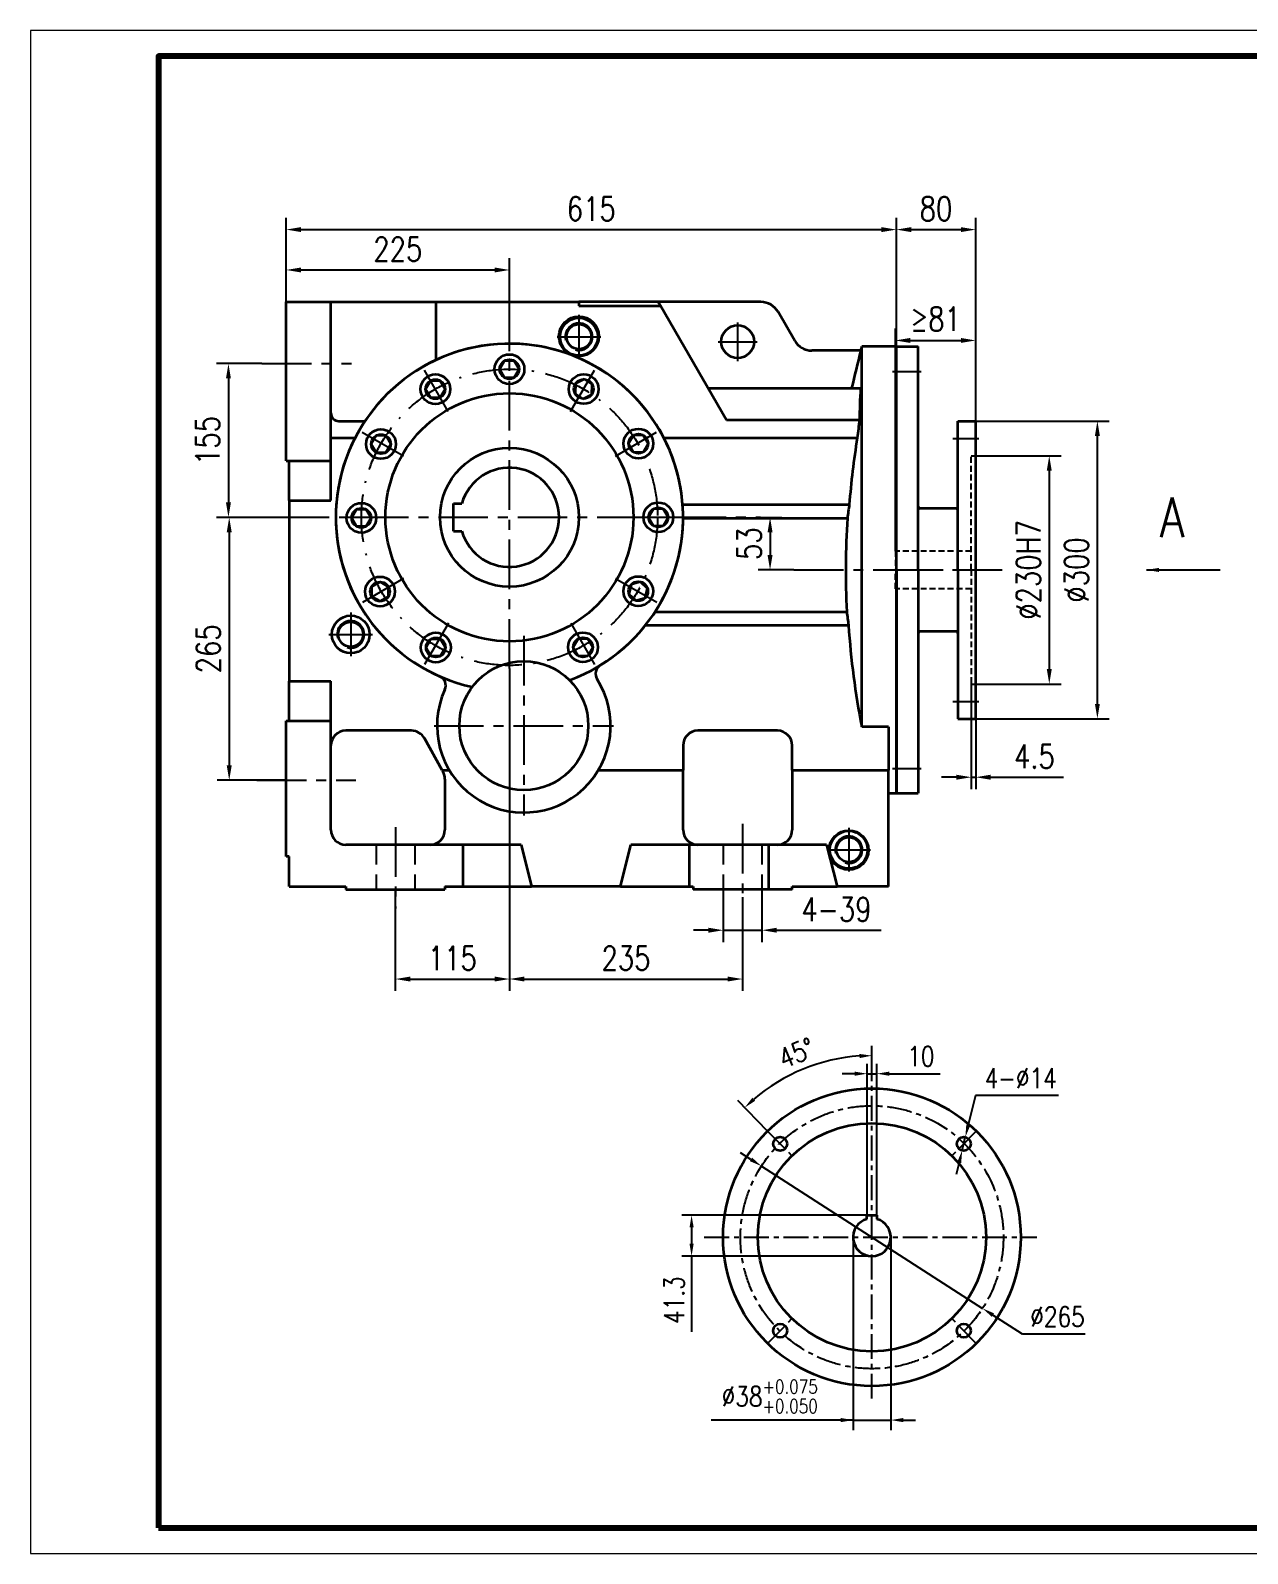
# Model space of a CAD drawing. Header units: millimetres. Extents: x -1466 to 2473, y 1396 to 8593.
# Drawn here: x -411 to 815, y 1396 to 2931 of the extents above; entities that cross this region are included whole.
import ezdxf

# ---------------------------------------------------------------- set-up
doc = ezdxf.new("R2010")
doc.units = ezdxf.units.MM
doc.header["$LTSCALE"] = 40
for name, pattern in [('ACAD_ISO10W100', [18.5, 12, -3, 0.5, -3]), ('CENTER', [2, 1.25, -0.25, 0.25, -0.25]), ('DASHED', [0.75, 0.5, -0.25])]:
    doc.linetypes.add(name, pattern=pattern)
doc.layers.get('0').update_dxf_attribs({"lineweight": 35})
for name, color, linetype, lineweight in [('1轮廓实线层', 7, 'Continuous', 35), ('图眶', 5, 'Continuous', 80), ('细实线', 4, 'Continuous', 20)]:
    doc.layers.add(name, color=color, linetype=linetype, lineweight=lineweight)
for name, color, linetype in [('2细线层', 4, 'Continuous'), ('3中心线层', 1, 'CENTER'), ('4虚线层', 6, 'DASHED'), ('7标注层', 4, 'Continuous'), ('CAXA0', 7, 'Continuous')]:
    doc.layers.add(name, color=color, linetype=linetype)
doc.styles.add('PC_TEXTSTYLE', font='romans.shx', dxfattribs={"width": 0.8, "bigfont": 'hzfs.shx'})
doc.styles.add('TH_GBDIM', font='romans.shx', dxfattribs={"width": 0.8, "bigfont": 'gbcbig.shx'})
doc.dimstyles.new('TH_GBDIM', dxfattribs={"dimscale": 3.5, "dimtxt": 4, "dimasz": 2.5, "dimexe": 2, "dimexo": 0, "dimgap": 1.5, "dimtad": 1, "dimdec": 1, "dimdsep": 46, "dimtxsty": 'TH_GBDIM', "dimcen": 2.5, "dimclrd": 130, "dimclre": 130, "dimclrt": 3, "dimadec": 0, "dimazin": 0, "dimtfac": 0.714286, "dimtdec": 1, "dimtmove": 0, "dimatfit": 3, "dimfxl": 1, "dimtolj": 1, "dimtzin": 0, "dimlwd": -1, "dimlwe": -1, "dimarcsym": 0})

# ---------------------------------------------------------------- blocks, each defined once
blk = doc.blocks.new('*D32')
at = {"layer": '7标注层', "color": 130}
for p, q in [((-160.3, 2440.5), (-223, 2440.5)), ((-211, 2425.5), (-211, 2190.5)), ((-153.6, 2175.5), (-223, 2175.5))]:
    blk.add_line(p, q, dxfattribs=at)
for points in [[(-208.5, 2425.5), (-213.5, 2425.5), (-211, 2440.5)], [(-213.5, 2190.5), (-208.5, 2190.5), (-211, 2175.5)]]:
    blk.add_solid(points, dxfattribs=at)
at = {"layer": 'Defpoints', "color": 0}
for p in [(-160.3, 2440.5), (-211, 2175.5), (-153.6, 2175.5)]:
    blk.add_point(p, dxfattribs=at)
at = {"layer": '7标注层', "color": 3, "insert": (-232, 2308), "char_height": 24, "attachment_point": 5, "rotation": 90, "style": 'TH_GBDIM'}
blk.add_mtext('\\A1;265', dxfattribs=at)
blk = doc.blocks.new('*D33')
at = {"layer": '7标注层', "color": 130}
for p, q in [((-178, 2595.5), (-223.8, 2595.5)), ((-211.8, 2580.5), (-211.8, 2455.5)), ((-160.3, 2440.5), (-223.8, 2440.5))]:
    blk.add_line(p, q, dxfattribs=at)
for points in [[(-209.3, 2580.5), (-214.3, 2580.5), (-211.8, 2595.5)], [(-214.3, 2455.5), (-209.3, 2455.5), (-211.8, 2440.5)]]:
    blk.add_solid(points, dxfattribs=at)
at = {"layer": 'Defpoints', "color": 0}
for p in [(-178, 2595.5), (-211.8, 2440.5), (-160.3, 2440.5)]:
    blk.add_point(p, dxfattribs=at)
at = {"layer": '7标注层', "color": 3, "insert": (-232.8, 2518), "char_height": 24, "attachment_point": 5, "rotation": 90, "style": 'TH_GBDIM'}
blk.add_mtext('\\A1;155', dxfattribs=at)
blk = doc.blocks.new('*D34')
at = {"layer": '7标注层', "color": 130}
for p, q in [((-153.6, 2657.5), (-153.6, 2701.8)), ((71.4, 2657.5), (71.4, 2701.8)), ((-138.6, 2689.8), (56.4, 2689.8))]:
    blk.add_line(p, q, dxfattribs=at)
for points in [[(-138.6, 2692.3), (-138.6, 2687.3), (-153.6, 2689.8)], [(56.4, 2687.3), (56.4, 2692.3), (71.4, 2689.8)]]:
    blk.add_solid(points, dxfattribs=at)
at = {"layer": 'Defpoints', "color": 0}
for p in [(71.4, 2689.8), (-153.6, 2657.5), (71.4, 2657.5)]:
    blk.add_point(p, dxfattribs=at)
at = {"layer": '7标注层', "color": 3, "insert": (-41.1, 2710.8), "char_height": 24, "attachment_point": 5, "style": 'TH_GBDIM'}
blk.add_mtext('\\A1;225', dxfattribs=at)
blk = doc.blocks.new('*D45')
at = {"layer": '7标注层', "color": 130}
for p, q in [((324.5, 2440.5), (346.1, 2440.5)), ((334.1, 2425.5), (334.1, 2402.5)), ((358.1, 2387.5), (322.1, 2387.5))]:
    blk.add_line(p, q, dxfattribs=at)
for points in [[(336.6, 2425.5), (331.6, 2425.5), (334.1, 2440.5)], [(331.6, 2402.5), (336.6, 2402.5), (334.1, 2387.5)]]:
    blk.add_solid(points, dxfattribs=at)
at = {"layer": 'Defpoints', "color": 0}
for p in [(324.5, 2440.5), (334.1, 2387.5), (358.1, 2387.5)]:
    blk.add_point(p, dxfattribs=at)
at = {"layer": '7标注层', "color": 3, "insert": (313.1, 2414), "char_height": 24, "attachment_point": 5, "rotation": 90, "style": 'TH_GBDIM'}
blk.add_mtext('\\A1;53', dxfattribs=at)
blk = doc.blocks.new('*D46')
at = {"layer": '7标注层', "color": 130}
for p, q in [((-153.6, 2657.5), (-153.6, 2742.5)), ((461.4, 2612.5), (461.4, 2742.5)), ((-138.6, 2730.5), (446.4, 2730.5))]:
    blk.add_line(p, q, dxfattribs=at)
for points in [[(-138.6, 2733), (-138.6, 2728), (-153.6, 2730.5)], [(446.4, 2728), (446.4, 2733), (461.4, 2730.5)]]:
    blk.add_solid(points, dxfattribs=at)
at = {"layer": 'Defpoints', "color": 0}
for p in [(461.4, 2730.5), (-153.6, 2657.5), (461.4, 2612.5)]:
    blk.add_point(p, dxfattribs=at)
at = {"layer": '7标注层', "color": 3, "insert": (153.9, 2751.5), "char_height": 24, "attachment_point": 5, "style": 'TH_GBDIM'}
blk.add_mtext('\\A1;615', dxfattribs=at)
blk = doc.blocks.new('*D74')
at = {"layer": '7标注层', "color": 130}
for p, q in [((71.4, 2288), (71.4, 1963.2)), ((-43.6, 2065.5), (-43.6, 1963.2)), ((-28.6, 1975.2), (56.4, 1975.2))]:
    blk.add_line(p, q, dxfattribs=at)
for points in [[(-28.6, 1977.7), (-28.6, 1972.7), (-43.6, 1975.2)], [(56.4, 1972.7), (56.4, 1977.7), (71.4, 1975.2)]]:
    blk.add_solid(points, dxfattribs=at)
at = {"layer": 'Defpoints', "color": 0}
for p in [(71.4, 2288), (-43.6, 2065.5), (71.4, 1975.2)]:
    blk.add_point(p, dxfattribs=at)
at = {"layer": '7标注层', "color": 3, "insert": (13.9, 1996.2), "char_height": 24, "attachment_point": 5, "style": 'TH_GBDIM'}
blk.add_mtext('\\A1;115', dxfattribs=at)
blk = doc.blocks.new('*D75')
at = {"layer": '7标注层', "color": 130}
for p, q in [((71.4, 2288), (71.4, 1963.2)), ((306.4, 2057.8), (306.4, 1963.2)), ((86.4, 1975.2), (291.4, 1975.2))]:
    blk.add_line(p, q, dxfattribs=at)
for points in [[(86.4, 1977.7), (86.4, 1972.7), (71.4, 1975.2)], [(291.4, 1972.7), (291.4, 1977.7), (306.4, 1975.2)]]:
    blk.add_solid(points, dxfattribs=at)
at = {"layer": 'Defpoints', "color": 0}
for p in [(71.4, 2288), (306.4, 2057.8), (306.4, 1975.2)]:
    blk.add_point(p, dxfattribs=at)
at = {"layer": '7标注层', "color": 3, "insert": (188.9, 1996.2), "char_height": 24, "attachment_point": 5, "style": 'TH_GBDIM'}
blk.add_mtext('\\A1;235', dxfattribs=at)
blk = doc.blocks.new('*D155')
at = {"layer": '7标注层', "color": 130}
for p, q in [((286.9, 2065.5), (286.9, 2012.4)), ((325.9, 2065.5), (325.9, 2012.4)), ((271.9, 2024.4), (256.9, 2024.4)), ((286.9, 2024.4), (325.9, 2024.4)), ((340.9, 2024.4), (446.2, 2024.4))]:
    blk.add_line(p, q, dxfattribs=at)
for points in [[(271.9, 2021.9), (271.9, 2026.9), (286.9, 2024.4)], [(340.9, 2026.9), (340.9, 2021.9), (325.9, 2024.4)]]:
    blk.add_solid(points, dxfattribs=at)
at = {"layer": 'Defpoints', "color": 0}
for p in [(286.9, 2065.5), (325.9, 2065.5), (325.9, 2024.4)]:
    blk.add_point(p, dxfattribs=at)
at = {"layer": '7标注层', "color": 3, "insert": (401, 2045.4), "char_height": 24, "attachment_point": 5, "style": 'TH_GBDIM'}
blk.add_mtext('\\A1;4-39{}{{\\H0.7x;}{}}', dxfattribs=at)
blk = doc.blocks.new('*U222')
at = {"layer": '1轮廓实线层'}
for p, q in [((-4.9, 8.5), (-9.8, 0)), ((4.9, 8.5), (-4.9, 8.5)), ((9.8, 0), (4.9, 8.5)), ((4.9, -8.5), (9.8, 0)), ((-9.8, 0), (-4.9, -8.5)), ((-4.9, -8.5), (4.9, -8.5))]:
    blk.add_line(p, q, dxfattribs=at)
for radius in [15, 9.81]:
    blk.add_circle((0, 0), radius, dxfattribs=at)
blk = doc.blocks.new('*U223')
at = {"layer": '1轮廓实线层'}
for p, q in [((-4.9, 8.5), (-9.8, 0)), ((4.9, 8.5), (-4.9, 8.5)), ((9.8, 0), (4.9, 8.5)), ((4.9, -8.5), (9.8, 0)), ((-9.8, 0), (-4.9, -8.5)), ((-4.9, -8.5), (4.9, -8.5))]:
    blk.add_line(p, q, dxfattribs=at)
for radius in [15, 9.81]:
    blk.add_circle((0, 0), radius, dxfattribs=at)
blk = doc.blocks.new('*U224')
at = {"layer": '1轮廓实线层'}
for p, q in [((0, 9.8), (-8.5, 4.9)), ((-8.5, 4.9), (-8.5, -4.9)), ((8.5, 4.9), (0, 9.8)), ((8.5, -4.9), (8.5, 4.9)), ((-8.5, -4.9), (0, -9.8)), ((0, -9.8), (8.5, -4.9))]:
    blk.add_line(p, q, dxfattribs=at)
for radius in [15, 9.81]:
    blk.add_circle((0, 0), radius, dxfattribs=at)
blk = doc.blocks.new('*U225')
at = {"layer": '1轮廓实线层'}
for p, q in [((-4.9, 8.5), (-9.8, 0)), ((4.9, 8.5), (-4.9, 8.5)), ((9.8, 0), (4.9, 8.5)), ((4.9, -8.5), (9.8, 0)), ((-9.8, 0), (-4.9, -8.5)), ((-4.9, -8.5), (4.9, -8.5))]:
    blk.add_line(p, q, dxfattribs=at)
for radius in [15, 9.81]:
    blk.add_circle((0, 0), radius, dxfattribs=at)
blk = doc.blocks.new('*U226')
at = {"layer": '1轮廓实线层'}
for p, q in [((-4.9, 8.5), (-9.8, 0)), ((4.9, 8.5), (-4.9, 8.5)), ((9.8, 0), (4.9, 8.5)), ((4.9, -8.5), (9.8, 0)), ((-9.8, 0), (-4.9, -8.5)), ((-4.9, -8.5), (4.9, -8.5))]:
    blk.add_line(p, q, dxfattribs=at)
for radius in [15, 9.81]:
    blk.add_circle((0, 0), radius, dxfattribs=at)
blk = doc.blocks.new('*U227')
at = {"layer": '1轮廓实线层'}
for p, q in [((-7.1, 6.8), (-9.4, -2.8)), ((2.3, 9.5), (-7.1, 6.8)), ((9.4, 2.8), (2.3, 9.5)), ((7.1, -6.8), (9.4, 2.8)), ((-9.4, -2.8), (-2.3, -9.5)), ((-2.3, -9.5), (7.1, -6.8))]:
    blk.add_line(p, q, dxfattribs=at)
for radius in [15, 9.81]:
    blk.add_circle((0, 0), radius, dxfattribs=at)
blk = doc.blocks.new('*U228')
at = {"layer": '1轮廓实线层'}
for p, q in [((-4.9, 8.5), (-9.8, 0)), ((4.9, 8.5), (-4.9, 8.5)), ((9.8, 0), (4.9, 8.5)), ((4.9, -8.5), (9.8, 0)), ((-9.8, 0), (-4.9, -8.5)), ((-4.9, -8.5), (4.9, -8.5))]:
    blk.add_line(p, q, dxfattribs=at)
for radius in [15, 9.81]:
    blk.add_circle((0, 0), radius, dxfattribs=at)
blk = doc.blocks.new('*U229')
at = {"layer": '1轮廓实线层'}
for p, q in [((-4.9, 8.5), (-9.8, 0)), ((4.9, 8.5), (-4.9, 8.5)), ((9.8, 0), (4.9, 8.5)), ((4.9, -8.5), (9.8, 0)), ((-9.8, 0), (-4.9, -8.5)), ((-4.9, -8.5), (4.9, -8.5))]:
    blk.add_line(p, q, dxfattribs=at)
for radius in [15, 9.81]:
    blk.add_circle((0, 0), radius, dxfattribs=at)
blk = doc.blocks.new('*U230')
at = {"layer": '1轮廓实线层'}
for p, q in [((-8.2, 5.4), (-8.7, -4.4)), ((0.5, 9.8), (-8.2, 5.4)), ((8.7, 4.4), (0.5, 9.8)), ((8.2, -5.4), (8.7, 4.4)), ((-8.7, -4.4), (-0.5, -9.8)), ((-0.5, -9.8), (8.2, -5.4))]:
    blk.add_line(p, q, dxfattribs=at)
for radius in [15, 9.81]:
    blk.add_circle((0, 0), radius, dxfattribs=at)
blk = doc.blocks.new('*U231')
at = {"layer": '1轮廓实线层'}
for p, q in [((-4.9, 8.5), (-9.8, 0)), ((4.9, 8.5), (-4.9, 8.5)), ((9.8, 0), (4.9, 8.5)), ((4.9, -8.5), (9.8, 0)), ((-9.8, 0), (-4.9, -8.5)), ((-4.9, -8.5), (4.9, -8.5))]:
    blk.add_line(p, q, dxfattribs=at)
for radius in [15, 9.81]:
    blk.add_circle((0, 0), radius, dxfattribs=at)
blk = doc.blocks.new('*U232')
at = {"layer": '1轮廓实线层'}
for p, q in [((-4.9, 8.5), (-9.8, 0)), ((4.9, 8.5), (-4.9, 8.5)), ((9.8, 0), (4.9, 8.5)), ((4.9, -8.5), (9.8, 0)), ((-9.8, 0), (-4.9, -8.5)), ((-4.9, -8.5), (4.9, -8.5))]:
    blk.add_line(p, q, dxfattribs=at)
for radius in [15, 9.81]:
    blk.add_circle((0, 0), radius, dxfattribs=at)
blk = doc.blocks.new('*D314')
at = {"layer": '7标注层', "color": 130}
for p, q in [((431.8, 1737.3), (245, 1737.3)), ((255, 1724.8), (255, 1708.5)), ((436.8, 1696), (245, 1696)), ((255, 1696), (255, 1619.7))]:
    blk.add_line(p, q, dxfattribs=at)
for points in [[(257.1, 1724.8), (252.9, 1724.8), (255, 1737.3)], [(252.9, 1708.5), (257.1, 1708.5), (255, 1696)]]:
    blk.add_solid(points, dxfattribs=at)
at = {"layer": 'Defpoints', "color": 0}
for p in [(431.8, 1737.3), (255, 1696), (436.8, 1696)]:
    blk.add_point(p, dxfattribs=at)
at = {"layer": '7标注层', "color": 3, "insert": (237.5, 1651.6), "char_height": 20, "attachment_point": 5, "rotation": 90, "style": 'TH_GBDIM'}
blk.add_mtext('\\A1;41.3{}{{\\H0.7x;}{}}', dxfattribs=at)
blk = doc.blocks.new('*D315')
at = {"layer": '7标注层', "color": 130}
for p, q in [((431.8, 1737.3), (431.8, 1889.8)), ((441.8, 1737.3), (441.8, 1889.8)), ((419.3, 1879.8), (406.8, 1879.8)), ((431.8, 1879.8), (441.8, 1879.8)), ((454.3, 1879.8), (505.4, 1879.8))]:
    blk.add_line(p, q, dxfattribs=at)
for points in [[(419.3, 1877.7), (419.3, 1881.9), (431.8, 1879.8)], [(454.3, 1881.9), (454.3, 1877.7), (441.8, 1879.8)]]:
    blk.add_solid(points, dxfattribs=at)
at = {"layer": 'Defpoints', "color": 0}
for p in [(441.8, 1879.8), (431.8, 1737.3), (441.8, 1737.3)]:
    blk.add_point(p, dxfattribs=at)
at = {"layer": '7标注层', "color": 3, "insert": (486.1, 1897.3), "char_height": 20, "attachment_point": 5, "style": 'TH_GBDIM'}
blk.add_mtext('\\A1;10', dxfattribs=at)
blk = doc.blocks.new('*D316')
at = {"layer": '7标注层', "color": 130}
for p, q in [((541.1, 1857.8), (533.9, 1828.1)), ((624.8, 1857.8), (541.1, 1857.8)), ((527.7, 1802.4), (530.9, 1816)), ((524.7, 1790.2), (521.8, 1778.1))]:
    blk.add_line(p, q, dxfattribs=at)
for points in [[(531.9, 1828.6), (535.9, 1827.6), (530.9, 1816)], [(526.7, 1789.7), (522.7, 1790.7), (527.7, 1802.4)]]:
    blk.add_solid(points, dxfattribs=at)
at = {"layer": 'Defpoints', "color": 0}
for p in [(530.9, 1816), (527.7, 1802.4)]:
    blk.add_point(p, dxfattribs=at)
at = {"layer": '7标注层', "color": 3, "insert": (586.7, 1875.3), "char_height": 20, "attachment_point": 5, "style": 'TH_GBDIM'}
blk.add_mtext('\\A1;4-∅14', dxfattribs=at)
blk = doc.blocks.new('_Closed')
at = {"color": 0, "linetype": 'ByBlock', "lineweight": -2}
for p, q in [((-1, 0.17), (0, 0)), ((-1, 0.17), (-1, -0.17)), ((0, 0), (-1, -0.17)), ((0, 0), (-1, 0))]:
    blk.add_line(p, q, dxfattribs=at)
blk = doc.blocks.new('*D317')
at = {"layer": '7标注层', "color": 130}
for p, q in [((314.8, 1793.4), (304.3, 1800.2)), ((325.3, 1786.7), (548.2, 1643.3)), ((588.4, 1617.4), (558.7, 1636.5)), ((651.6, 1617.4), (588.4, 1617.4))]:
    blk.add_line(p, q, dxfattribs=at)
for points in [[(313.7, 1791.7), (316, 1795.2), (325.3, 1786.7)], [(559.8, 1638.3), (557.6, 1634.8), (548.2, 1643.3)]]:
    blk.add_solid(points, dxfattribs=at)
at = {"layer": 'Defpoints', "color": 0}
for p in [(325.3, 1786.7), (548.2, 1643.3)]:
    blk.add_point(p, dxfattribs=at)
at = {"layer": '7标注层', "color": 3, "insert": (623.8, 1634.9), "char_height": 20, "attachment_point": 5, "style": 'TH_GBDIM'}
blk.add_mtext('\\A1;∅265', dxfattribs=at)
blk = doc.blocks.new('*D318')
at = {"layer": '7标注层', "color": 130}
for p, q in [((417.8, 1715), (417.8, 1520.7)), ((455.8, 1715), (455.8, 1520.7)), ((417.8, 1530.7), (274.8, 1530.7)), ((405.3, 1530.7), (392.8, 1530.7)), ((417.8, 1530.7), (455.8, 1530.7)), ((468.3, 1530.7), (480.8, 1530.7))]:
    blk.add_line(p, q, dxfattribs=at)
for points in [[(405.3, 1528.6), (405.3, 1532.8), (417.8, 1530.7)], [(468.3, 1532.8), (468.3, 1528.6), (455.8, 1530.7)]]:
    blk.add_solid(points, dxfattribs=at)
at = {"layer": 'Defpoints', "color": 0}
for p in [(417.8, 1715), (455.8, 1715), (455.8, 1530.7)]:
    blk.add_point(p, dxfattribs=at)
at = {"layer": '7标注层', "color": 3, "insert": (333.8, 1554.6), "char_height": 20, "attachment_point": 5, "style": 'TH_GBDIM'}
blk.add_mtext('\\A1;%%c38{}{{\\H0.7x;{\\S+0.075^ +0.050;}}{}}', dxfattribs=at)
blk = doc.blocks.new('*D319')
at = {"layer": '7标注层', "color": 130}
for p, q in [((436.8, 1875.5), (436.8, 1908)), ((331.6, 1822), (301.5, 1852.7))]:
    blk.add_line(p, q, dxfattribs=at)
blk.add_arc((436.8, 1715), 183.1, 93.9131, 130.5806, dxfattribs=at)
for points in [[(424.4, 1895.5), (424.2, 1899.7), (436.8, 1898)], [(316.3, 1855.6), (319.1, 1852.5), (308.5, 1845.6)]]:
    blk.add_solid(points, dxfattribs=at)
at = {"layer": 'Defpoints', "color": 0}
for p in [(389.9, 1891.9), (436.8, 1875.5), (331.6, 1822), (358.5, 1794.7), (436.8, 1552.4)]:
    blk.add_point(p, dxfattribs=at)
at = {"layer": '7标注层', "color": 3, "insert": (360.8, 1900.6), "char_height": 20, "attachment_point": 5, "rotation": 22.2468, "style": 'TH_GBDIM'}
blk.add_mtext('45%%d', dxfattribs=at)
blk = doc.blocks.new('*D320')
at = {"layer": '7标注层', "color": 130}
for p, q in [((541.4, 2537.5), (676, 2537.5)), ((664, 2252.5), (664, 2522.5)), ((541.4, 2237.5), (676, 2237.5))]:
    blk.add_line(p, q, dxfattribs=at)
for points in [[(666.5, 2522.5), (661.5, 2522.5), (664, 2537.5)], [(661.5, 2252.5), (666.5, 2252.5), (664, 2237.5)]]:
    blk.add_solid(points, dxfattribs=at)
at = {"layer": 'Defpoints', "color": 0}
for p in [(541.4, 2537.5), (664, 2537.5), (541.4, 2237.5)]:
    blk.add_point(p, dxfattribs=at)
at = {"layer": '7标注层', "color": 3, "insert": (643, 2387.5), "char_height": 24, "attachment_point": 5, "rotation": 90, "style": 'TH_GBDIM'}
blk.add_mtext('\\A1;%%c300', dxfattribs=at)
blk = doc.blocks.new('*D321')
at = {"layer": '7标注层', "color": 130}
for p, q in [((541.4, 2502.5), (627.5, 2502.5)), ((615.5, 2487.5), (615.5, 2287.5)), ((541.4, 2272.5), (627.5, 2272.5))]:
    blk.add_line(p, q, dxfattribs=at)
for points in [[(618, 2487.5), (613, 2487.5), (615.5, 2502.5)], [(613, 2287.5), (618, 2287.5), (615.5, 2272.5)]]:
    blk.add_solid(points, dxfattribs=at)
at = {"layer": 'Defpoints', "color": 0}
for p in [(541.4, 2502.5), (541.4, 2272.5), (615.5, 2272.5)]:
    blk.add_point(p, dxfattribs=at)
at = {"layer": '7标注层', "color": 3, "insert": (594.5, 2387.5), "char_height": 24, "attachment_point": 5, "rotation": 90, "style": 'TH_GBDIM'}
blk.add_mtext('\\A1;%%c230H7', dxfattribs=at)
blk = doc.blocks.new('*D322')
at = {"layer": '7标注层', "color": 130}
for p, q in [((461.4, 2612.5), (461.4, 2742.5)), ((541.4, 2537.5), (541.4, 2742.5)), ((476.4, 2730.5), (526.4, 2730.5))]:
    blk.add_line(p, q, dxfattribs=at)
for points in [[(476.4, 2733), (476.4, 2728), (461.4, 2730.5)], [(526.4, 2728), (526.4, 2733), (541.4, 2730.5)]]:
    blk.add_solid(points, dxfattribs=at)
at = {"layer": 'Defpoints', "color": 0}
for p in [(541.4, 2730.5), (461.4, 2612.5), (541.4, 2537.5)]:
    blk.add_point(p, dxfattribs=at)
at = {"layer": '7标注层', "color": 3, "insert": (501.4, 2751.5), "char_height": 24, "attachment_point": 5, "style": 'TH_GBDIM'}
blk.add_mtext('\\A1;80', dxfattribs=at)
blk = doc.blocks.new('*D325')
at = {"layer": '7标注层', "color": 130}
for p, q in [((536.9, 2274.8), (536.9, 2166.6)), ((541.4, 2237.5), (541.4, 2166.6)), ((521.9, 2178.6), (506.9, 2178.6)), ((536.9, 2178.6), (541.4, 2178.6)), ((556.4, 2178.6), (629.7, 2178.6))]:
    blk.add_line(p, q, dxfattribs=at)
for points in [[(521.9, 2176.1), (521.9, 2181.1), (536.9, 2178.6)], [(556.4, 2181.1), (556.4, 2176.1), (541.4, 2178.6)]]:
    blk.add_solid(points, dxfattribs=at)
at = {"layer": 'Defpoints', "color": 0}
for p in [(536.9, 2274.8), (541.4, 2237.5), (541.4, 2178.6)]:
    blk.add_point(p, dxfattribs=at)
at = {"layer": '7标注层', "color": 3, "insert": (600.5, 2199.6), "char_height": 24, "attachment_point": 5, "style": 'TH_GBDIM'}
blk.add_mtext('\\A1;4.5{}{{\\H0.7x;}{}}', dxfattribs=at)
blk = doc.blocks.new('*D324')
at = {"layer": '7标注层', "color": 130}
for p, q in [((460.4, 2406.5), (460.4, 2630.8)), ((541.4, 2537.5), (541.4, 2630.8)), ((475.4, 2618.8), (526.4, 2618.8))]:
    blk.add_line(p, q, dxfattribs=at)
for points in [[(475.4, 2621.3), (475.4, 2616.3), (460.4, 2618.8)], [(526.4, 2616.3), (526.4, 2621.3), (541.4, 2618.8)]]:
    blk.add_solid(points, dxfattribs=at)
at = {"layer": 'Defpoints', "color": 0}
for p in [(541.4, 2618.8), (541.4, 2537.5), (460.4, 2406.5)]:
    blk.add_point(p, dxfattribs=at)
at = {"layer": '7标注层', "color": 3, "insert": (500.9, 2640.4), "char_height": 24, "attachment_point": 5, "style": 'TH_GBDIM'}
blk.add_mtext('\\A1;≥81{}{{\\H0.7x;}{}}', dxfattribs=at)

msp = doc.modelspace()

# ---------------------------------------------------------------- linework, layer by layer
at = {"color": 7, "linetype": 'Continuous'}
for p, q in [((-153.57, 2497.54), (-153.57, 2657.54)), ((-153.57, 2657.54), (-108.57, 2657.54)), ((-108.57, 2497.54), (-108.57, 2657.54)), ((-108.57, 2657.54), (-2.57, 2657.54)), ((-2.57, 2599.12), (-2.57, 2657.54)), ((-2.57, 2657.54), (141.43, 2657.54)), ((141.43, 2657.54), (141.43, 2653.54)), ((221.43, 2657.54), (141.43, 2657.54)), ((221.43, 2657.54), (223.74, 2653.54)), ((324.89, 2657.54), (221.43, 2657.54)), ((141.43, 2653.54), (223.74, 2653.54)), ((290.14, 2538.53), (223.74, 2653.54)), ((358.95, 2618.54), (342.21, 2647.54)), ((461.43, 2612.54), (426.43, 2612.54)), ((426.43, 2229.35), (426.43, 2612.54)), ((461.43, 2387.54), (461.43, 2612.54)), ((425.59, 2608.54), (376.27, 2608.54)), ((271.66, 2570.54), (425.37, 2570.54)), ((-100.57, 2537.54), (-74.22, 2537.54)), ((424.32, 2538.53), (290.14, 2538.53)), ((-108.57, 2520.54), (-84.21, 2520.54)), ((227.08, 2520.54), (421.97, 2520.54)), ((-153.57, 2497.54), (-150.57, 2497.54)), ((-150.57, 2497.54), (-108.57, 2497.54)), ((-150.57, 2457.54), (-150.57, 2497.54)), ((-108.57, 2457.54), (-108.57, 2497.54)), ((-150.57, 2457.54), (-108.57, 2457.54)), ((-150.57, 2457.54), (-150.57, 2275.54)), ((245.96, 2453.39), (413.91, 2453.39)), ((246.43, 2439.65), (411.99, 2439.65)), ((461.43, 2162.54), (461.43, 2387.54)), ((218.33, 2345.43), (411.43, 2345.43)), ((208.46, 2331.69), (413.18, 2331.69)), ((-150.57, 2275.54), (-108.57, 2275.54)), ((-150.57, 2235.54), (-150.57, 2275.54)), ((-108.57, 2235.54), (-108.57, 2275.54)), ((-153.57, 2098.54), (-153.57, 2235.54)), ((-153.57, 2235.54), (-150.57, 2235.54)), ((-150.57, 2235.54), (-108.57, 2235.54)), ((-108.57, 2125.54), (-108.57, 2235.54)), ((453.43, 2229.35), (426.43, 2229.35)), ((453.43, 2229.35), (453.43, 2185.54)), ((-27.39, 2225.54), (-93.57, 2225.54)), ((3.66, 2185.54), (-14.28, 2217.82)), ((246.43, 2210.54), (246.43, 2185.54)), ((341.43, 2225.54), (261.43, 2225.54)), ((356.43, 2185.54), (356.43, 2210.54)), ((3.66, 2185.54), (4.55, 2183.94)), ((3.66, 2185.54), (10.89, 2185.54)), ((160.97, 2185.54), (246.43, 2185.54)), ((246.43, 2125.54), (246.43, 2185.54)), ((356.43, 2185.54), (453.43, 2185.54)), ((356.43, 2185.54), (356.43, 2125.54)), ((453.43, 2068.54), (453.43, 2185.54)), ((6.43, 2176.65), (6.43, 2125.54)), ((453.43, 2162.54), (461.43, 2162.54)), ((24.43, 2110.54), (-93.57, 2110.54)), ((24.43, 2110.54), (24.43, 2068.54)), ((83.13, 2110.54), (24.43, 2110.54)), ((83.13, 2110.54), (93.6, 2068.54)), ((183.26, 2068.54), (193.73, 2110.54)), ((252.43, 2110.54), (193.73, 2110.54)), ((252.43, 2110.54), (252.43, 2068.54)), ((332.43, 2110.54), (252.43, 2110.54)), ((332.43, 2110.54), (332.43, 2065.54)), ((391.13, 2110.54), (332.43, 2110.54)), ((391.13, 2110.54), (401.6, 2068.54)), ((-150.57, 2098.54), (-153.57, 2098.54)), ((-150.57, 2068.54), (-150.57, 2098.54)), ((-150.57, 2068.54), (-93.57, 2068.54)), ((-93.57, 2068.54), (-93.57, 2065.54)), ((-93.57, 2065.54), (6.43, 2065.54)), ((6.43, 2068.54), (24.43, 2068.54)), ((6.43, 2068.54), (6.43, 2065.54)), ((24.43, 2068.54), (93.6, 2068.54)), ((183.26, 2068.54), (93.6, 2068.54)), ((183.26, 2068.54), (252.43, 2068.54)), ((252.43, 2068.54), (256.43, 2068.54)), ((256.43, 2068.54), (256.43, 2065.54)), ((332.43, 2065.54), (256.43, 2065.54)), ((356.43, 2065.54), (332.43, 2065.54)), ((356.43, 2068.54), (401.6, 2068.54)), ((356.43, 2065.54), (356.43, 2068.54)), ((453.43, 2068.54), (401.6, 2068.54)), ((431.77, 1733.32), (431.77, 1737.29)), ((431.77, 1737.29), (441.77, 1737.29)), ((441.77, 1737.29), (441.77, 1733.32))]:
    msp.add_line(p, q, dxfattribs=at)
for p, q in [((461.43, 2387.54), (461.43, 2612.54)), ((461.43, 2387.54), (461.43, 2612.54)), ((461.43, 2387.54), (461.43, 2612.54)), ((461.43, 2387.54), (461.43, 2612.54)), ((461.43, 2612.54), (483.43, 2612.54)), ((483.43, 2387.54), (483.43, 2612.54)), ((523.43, 2387.54), (523.43, 2537.54)), ((523.43, 2537.54), (541.43, 2537.54)), ((541.43, 2237.54), (541.43, 2537.54)), ((521.43, 2449.54), (485.43, 2449.54)), ((461.43, 2387.54), (461.43, 2162.54)), ((461.43, 2387.54), (461.43, 2162.54)), ((461.43, 2387.54), (461.43, 2162.54)), ((461.43, 2387.54), (461.43, 2162.54)), ((483.43, 2387.54), (483.43, 2162.54)), ((523.43, 2387.54), (523.43, 2237.54)), ((521.43, 2325.54), (485.43, 2325.54)), ((523.43, 2237.54), (541.43, 2237.54)), ((461.43, 2162.54), (483.43, 2162.54))]:
    msp.add_line(p, q)
for centre, radius in [((141.43, 2622.54), 19), ((141.43, 2622.54), 12.5), ((301.43, 2617.54), 16.5), ((71.43, 2440.54), 125), ((-88.57, 2322.54), 19), ((-88.57, 2322.54), 12.5), ((85.93, 2230.54), 65), ((413.43, 2105.54), 19), ((413.43, 2105.54), 12.5)]:
    msp.add_circle(centre, radius, dxfattribs=at)
for centre, radius in [((436.77, 1714.99), 150), ((436.77, 1714.99), 115), ((344.25, 1809.16), 7), ((529.3, 1809.16), 7), ((344.25, 1620.81), 7), ((529.3, 1620.81), 7)]:
    msp.add_circle(centre, radius)
for centre, radius, start, end in [((324.89, 2637.54), 20, 30, 90), ((141.43, 2622.54), 13.5, 255, 195), ((71.43, 2440.54), 175, 301.5387, 246.36104), ((376.27, 2628.54), 20, 210, 270), ((1246.11, 2387.54), 850, 164.65052, 164.92994), ((1246.11, 2387.54), 849.76, 164.92567, 167.56372), ((835.63, 2541.06), 411.32, 175.8901, 180.35243), ((-100.57, 2545.54), 8, 180, 270), ((1208.85, 2427.01), 792.42, 171.90949, 173.22136), ((1246.11, 2387.54), 834.81, 170.83265, 175.47594), ((1150.32, 2343.59), 744.55, 171.51961, 172.58702), ((1246.11, 2387.54), 835.75, 176.4252, 182.88814), ((-88.57, 2322.54), 13.5, 255, 195), ((1150.13, 2432.63), 743.83, 186.73225, 187.79899), ((1246.11, 2387.54), 834.81, 183.83589, 190.92342), ((168.2, 2282.87), 10, 121.5387, 212.45833), ((85.93, 2230.54), 87.5, 155.44141, 32.45833), ((-2.75, 2271.06), 10, 335.44141, 66.36104), ((-93.57, 2210.54), 15, 90, 180), ((-27.39, 2210.54), 15, 29.0546, 90), ((261.43, 2210.54), 15, 90, 180), ((341.43, 2210.54), 15, 0, 90), ((-8.57, 2176.65), 15, 0, 29.0546), ((-93.57, 2125.54), 15, 180, 270), ((-8.57, 2125.54), 15, 270, 0), ((261.43, 2125.54), 15, 180, 270), ((341.43, 2125.54), 15, 270, 0), ((413.43, 2105.54), 13.5, 255, 195), ((436.77, 1714.99), 19, 105.25752, 74.74248)]:
    msp.add_arc(centre, radius, start, end, dxfattribs=at)
for centre, radius, start, end in [((71.43, 2440.54), 175, 290.2593, 257.64044), ((485.43, 2451.54), 2, 180, 270), ((521.43, 2451.54), 2, 270, 0), ((485.43, 2323.54), 2, 90, 180), ((521.43, 2323.54), 2, 0, 90)]:
    msp.add_arc(centre, radius, start, end)
at = {"color": 7, "linetype": 'Continuous', "lineweight": 15}
msp.add_arc((168.2, 2282.87), 10, 121.5387, 212.45833, dxfattribs=at)
at = {"color": 7, "linetype": 'Continuous'}
for centre, major_axis, ratio in [((141.43, 2622.92), (0, 20.09), 0.9998165), ((413.43, 2105.1), (0, 19.88), 0.9997621)]:
    msp.add_ellipse(centre, major_axis=major_axis, ratio=ratio, dxfattribs=at)
at = {"layer": '1轮廓实线层'}
msp.add_line((461.43, 2162.54), (461.43, 2612.54), dxfattribs=at)
at = {"layer": '1轮廓实线层', "ltscale": 7}
for p, q in [((15.03, 2454.54), (23.43, 2454.54)), ((15.03, 2426.54), (15.03, 2454.54)), ((15.03, 2426.54), (23.43, 2426.54))]:
    msp.add_line(p, q, dxfattribs=at)
msp.add_circle((71.43, 2440.54), 70, dxfattribs=at)
msp.add_arc((71.43, 2440.54), 50, 196.26013, 163.73972, dxfattribs=at)
at = {"layer": '3中心线层'}
for p, q in [((71.43, 2288.04), (71.43, 2663.89)), ((141.43, 2644.54), (141.43, 2600.54)), ((301.43, 2637.04), (301.43, 2598.04)), ((119.43, 2622.54), (163.43, 2622.54)), ((281.93, 2617.54), (320.93, 2617.54)), ((-178.01, 2595.54), (-87.73, 2595.54)), ((457.59, 2587.54), (486.43, 2587.54)), ((518.34, 2520.04), (544.64, 2520.04)), ((-160.25, 2440.54), (324.45, 2440.54)), ((358.09, 2387.54), (569.08, 2387.5)), ((458.43, 2387.54), (546.25, 2387.54)), ((-88.57, 2344.54), (-88.57, 2300.54)), ((-110.57, 2322.54), (-66.57, 2322.54)), ((85.93, 2321.04), (85.93, 2140.04)), ((518.34, 2255.04), (544.64, 2255.04)), ((-4.57, 2230.54), (176.43, 2230.54)), ((457.59, 2187.54), (486.43, 2187.54)), ((-183.29, 2175.54), (-83.34, 2175.54)), ((-43.57, 2128.36), (-43.57, 2046.22)), ((306.43, 2131.58), (306.43, 2043.39)), ((413.43, 2127.54), (413.43, 2083.54)), ((391.43, 2105.54), (435.43, 2105.54))]:
    msp.add_line(p, q, dxfattribs=at)
at = {"layer": '3中心线层', "linetype": 'ACAD_ISO10W100', "ltscale": 0.1}
for p, q in [((9.73, 2547.27), (-16.16, 2592.04)), ((133.01, 2547.34), (158.84, 2592.15)), ((-35.37, 2502.11), (-80.18, 2527.94)), ((178.16, 2502.24), (222.93, 2528.13)), ((194.71, 2440.61), (246.43, 2440.65)), ((-51.85, 2440.46), (-103.57, 2440.43)), ((-35.29, 2378.83), (-80.07, 2352.94)), ((178.24, 2378.96), (223.04, 2353.13)), ((9.86, 2333.73), (-15.97, 2288.93)), ((133.14, 2333.81), (159.03, 2289.04))]:
    msp.add_line(p, q, dxfattribs=at)
at = {"layer": '3中心线层', "ltscale": 0.5}
for p, q in [((436.77, 1552.42), (436.77, 1875.54)), ((331.65, 1821.99), (358.46, 1794.7)), ((541.9, 1821.99), (515.09, 1794.7)), ((267.77, 1714.99), (603.06, 1714.99)), ((331.65, 1607.99), (358.46, 1635.28)), ((541.9, 1607.99), (515.09, 1635.28))]:
    msp.add_line(p, q, dxfattribs=at)
at = {"layer": '3中心线层', "linetype": 'ACAD_ISO10W100', "ltscale": 0.1}
msp.add_circle((71.43, 2440.54), 149.25, dxfattribs=at)
at = {"layer": '3中心线层', "ltscale": 0.5}
msp.add_circle((436.77, 1714.99), 132.5, dxfattribs=at)
at = {"layer": '4虚线层', "ltscale": 0.3}
for p, q in [((536.93, 2387.54), (536.93, 2502.54)), ((536.93, 2502.54), (541.43, 2502.54)), ((460.43, 2406.54), (460.43, 2387.54)), ((536.93, 2406.54), (460.43, 2406.54)), ((460.43, 2406.54), (460.43, 2387.54)), ((460.43, 2368.54), (460.43, 2387.54)), ((460.43, 2368.54), (460.43, 2387.54)), ((536.93, 2387.54), (536.93, 2272.54)), ((536.93, 2368.54), (460.43, 2368.54)), ((536.93, 2272.54), (541.43, 2272.54))]:
    msp.add_line(p, q, dxfattribs=at)
at = {"layer": '4虚线层'}
for p, q in [((-63.07, 2110.54), (-63.07, 2065.54)), ((-24.07, 2110.54), (-24.07, 2065.54)), ((286.93, 2110.54), (286.93, 2065.54)), ((325.93, 2110.54), (325.93, 2065.54))]:
    msp.add_line(p, q, dxfattribs=at)
at = {"layer": 'CAXA0'}
for p in [(461.43, 2537.54), (461.43, 2237.54)]:
    msp.add_line(p, (461.43, 2387.54), dxfattribs=at)
at = {"layer": '图眶'}
msp.add_lwpolyline([(-282.13, 1422.05), (1733.51, 1422.05), (1733.51, 2905.35), (-282.13, 2905.35)], close=True, dxfattribs=at)
at = {"layer": '细实线'}
msp.add_lwpolyline([(-411.34, 1396.21), (1759.35, 1396.21), (1759.35, 2931.2), (-411.34, 2931.2)], close=True, dxfattribs=at)

# ---------------------------------------------------------------- block references
at = {"layer": '7标注层'}
for name, p in [('*U232', (71.4, 2589.79)), ('*U231', (-3.22, 2569.65)), ('*U230', (146.23, 2569.83)), ('*U222', (-58.07, 2514.35)), ('*U229', (201.37, 2514.79)), ('*U223', (-77.79, 2439.95)), ('*U228', (221.47, 2440.54)), ('*U224', (-59.03, 2365.71)), ('*U227', (201.25, 2366.04)), ('*U225', (-2.81, 2309.37)), ('*U226', (145.53, 2309.55))]:
    msp.add_blockref(name, p, dxfattribs=at)

# ---------------------------------------------------------------- texts
at = {"layer": '2细线层', "insert": (727.04, 2460.64), "char_height": 40, "width": 61.3812, "attachment_point": 1, "style": 'PC_TEXTSTYLE'}
msp.add_mtext('A', dxfattribs=at)

# ---------------------------------------------------------------- dimensions: what is measured, and where the dimension line sits
at = {"layer": '7标注层'}
for base, p1, p2, override, picture, middle in [((461.43, 2730.49), (-153.57, 2657.54), (461.43, 2612.54), {"dimscale": 6, "dimdec": 0, "dimtxsty": 'TH_GBDIM'}, '*D46', (153.93, 2751.49)), ((541.43, 2730.49), (461.43, 2612.54), (541.43, 2537.54), {"dimscale": 6, "dimdec": 0, "dimtxsty": 'TH_GBDIM'}, '*D322', (501.43, 2751.49)), ((71.43, 2689.83), (-153.57, 2657.54), (71.43, 2657.54), {"dimscale": 6, "dimdec": 0, "dimtxsty": 'TH_GBDIM'}, '*D34', (-41.07, 2710.83)), ((71.43, 1975.23), (-43.57, 2065.54), (71.43, 2288.04), {"dimscale": 6, "dimdec": 0, "dimtxsty": 'TH_GBDIM'}, '*D74', (13.93, 1996.23)), ((306.43, 1975.23), (71.43, 2288.04), (306.43, 2057.83), {"dimscale": 6, "dimdec": 0, "dimtxsty": 'TH_GBDIM'}, '*D75', (188.93, 1996.23)), ((441.77, 1879.78), (431.77, 1737.29), (441.77, 1737.29), {"dimscale": 5, "dimdec": 0, "dimzin": 8, "dimtdec": 0}, '*D315', (486.08, 1897.28))]:
    dim = msp.add_linear_dim(base=base, p1=p1, p2=p2, dimstyle='TH_GBDIM', override=override, dxfattribs=at)
    dim.commit()
    dim.dimension.update_dxf_attribs({"geometry": picture, "text_midpoint": middle})
for base, p1, p2, text, override, picture, middle in [((541.43, 2618.77), (460.43, 2406.54), (541.43, 2537.54), '≥<>{}{{\\H0.7x;}{}}', {"dimscale": 6, "dimdec": 0, "dimtxsty": 'TH_GBDIM'}, '*D324', (500.93, 2640.43)), ((541.43, 2178.62), (536.93, 2274.83), (541.43, 2237.54), '<>{}{{\\H0.7x;}{}}', {"dimscale": 6, "dimtxsty": 'TH_GBDIM'}, '*D325', (600.55, 2199.62)), ((325.93, 2024.38), (286.93, 2065.54), (325.93, 2065.54), '4-<>{}{{\\H0.7x;}{}}', {"dimscale": 6, "dimdec": 0, "dimtxsty": 'TH_GBDIM'}, '*D155', (401.05, 2045.38))]:
    dim = msp.add_linear_dim(base=base, p1=p1, p2=p2, text=text, dimstyle='TH_GBDIM', override=override, dxfattribs=at)
    dim.commit()
    dim.dimension.update_dxf_attribs({"geometry": picture, "text_midpoint": middle})
for base, p1, p2, picture, middle in [((-211.81, 2440.54), (-178.01, 2595.54), (-160.25, 2440.54), '*D33', (-232.81, 2518.04)), ((-211.01, 2175.54), (-160.25, 2440.54), (-153.57, 2175.54), '*D32', (-232.01, 2308.04)), ((334.07, 2387.54), (324.45, 2440.54), (358.09, 2387.54), '*D45', (313.07, 2414.04))]:
    dim = msp.add_linear_dim(base=base, p1=p1, p2=p2, angle=90, dimstyle='TH_GBDIM', override={"dimscale": 6, "dimdec": 0, "dimtxsty": 'TH_GBDIM'}, dxfattribs=at)
    dim.commit()
    dim.dimension.update_dxf_attribs({"geometry": picture, "text_midpoint": middle})
for base, p1, p2, text, override, picture, middle in [((664.04, 2537.54), (541.43, 2237.54), (541.43, 2537.54), '%%c<>', {"dimscale": 6, "dimdec": 0, "dimtxsty": 'TH_GBDIM'}, '*D320', (643.04, 2387.54)), ((615.51, 2272.54), (541.43, 2502.54), (541.43, 2272.54), '%%c<>H7', {"dimscale": 6, "dimdec": 0, "dimtxsty": 'TH_GBDIM'}, '*D321', (594.51, 2387.54)), ((255, 1695.99), (431.77, 1737.29), (436.77, 1695.99), '<>{}{{\\H0.7x;}{}}', {"dimscale": 5}, '*D314', (237.5, 1651.61))]:
    dim = msp.add_linear_dim(base=base, p1=p1, p2=p2, angle=90, text=text, dimstyle='TH_GBDIM', override=override, dxfattribs=at)
    dim.commit()
    dim.dimension.update_dxf_attribs({"geometry": picture, "text_midpoint": middle})
dim = msp.add_angular_dim_2l(base=(389.91, 1891.95), line1=((436.77, 1552.42), (436.77, 1875.54)), line2=((331.65, 1821.99), (358.46, 1794.7)), text='45%%d', dimstyle='TH_GBDIM', override={"dimscale": 5, "dimdec": 0, "dimzin": 8, "dimtdec": 0}, dxfattribs=at)
dim.commit()
dim.dimension.update_dxf_attribs({"geometry": '*D319', "text_midpoint": (360.84, 1900.62)})
dim = msp.add_diameter_dim_2p(p1=(527.65, 1802.36), p2=(530.95, 1815.96), text='4-<>', dimstyle='TH_GBDIM', override={"dimscale": 5, "dimtoh": 1, "dimzin": 8, "dimblk1": 'Closed', "dimblk2": 'Closed', "dimatfit": 1}, dxfattribs=at)
dim.commit()
dim.dimension.update_dxf_attribs({"geometry": '*D316', "text_midpoint": (586.68, 1857.83), "dimtype": 163})
dim = msp.add_diameter_dim_2p(p1=(325.35, 1786.68), p2=(548.2, 1643.29), dimstyle='TH_GBDIM', override={"dimscale": 5, "dimtoh": 1, "dimtxsty": 'TH_GBDIM', "dimblk1": 'Closed', "dimblk2": 'Closed', "dimatfit": 1}, dxfattribs=at)
dim.commit()
dim.dimension.update_dxf_attribs({"geometry": '*D317', "text_midpoint": (623.76, 1617.39), "dimtype": 163})
dim = msp.add_linear_dim(base=(455.77, 1530.73), p1=(417.77, 1714.99), p2=(455.77, 1714.99), text='%%c<>{}{{\\H0.7x;{\\S+0.075^ +0.050;}}{}}', dimstyle='TH_GBDIM', override={"dimscale": 5, "dimdec": 0}, dxfattribs=at)
dim.commit()
dim.dimension.update_dxf_attribs({"geometry": '*D318', "text_midpoint": (333.81, 1530.73), "dimtype": 160})

# ---------------------------------------------------------------- leaders
at = {"layer": '2细线层'}
msp.add_leader([(713.43, 2387.5), (787.9, 2387.5)], dimstyle='TH_GBDIM', override={"dimscale": 5, "dimtxt": 3.5, "dimgap": 1.5, "dimtad": 0}, dxfattribs=at)

doc.saveas('drawing.dxf')
